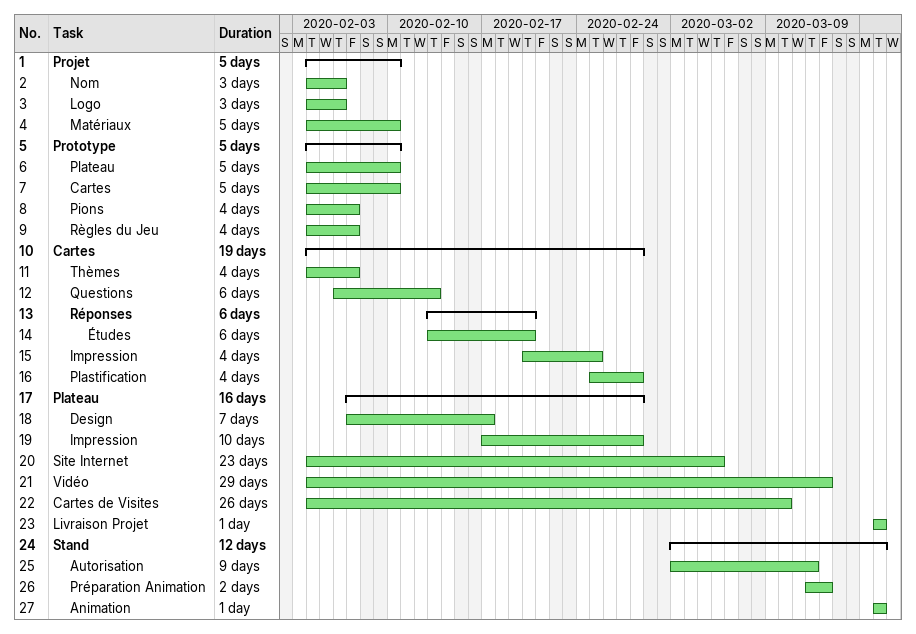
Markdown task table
| ID | Level | Task | Duration | Start | Finish |
|---|---|---|---|---|---|
| 1 | 1 | **Projet** | 5d | 2020-02-04 | 2020-02-10 |
| 2 | 2 | Nom | 3d | 2020-02-04 | 2020-02-06 |
| 3 | 2 | Logo | 3d | 2020-02-04 | 2020-02-06 |
| 4 | 2 | Matériaux | 5d | 2020-02-04 | 2020-02-10 |
| 5 | 1 | **Prototype** | 5d | 2020-02-04 | 2020-02-10 |
| 6 | 2 | Plateau | 5d | 2020-02-04 | 2020-02-10 |
| 7 | 2 | Cartes | 5d | 2020-02-04 | 2020-02-10 |
| 8 | 2 | Pions | 4d | 2020-02-04 | 2020-02-07 |
| 9 | 2 | Règles du Jeu | 4d | 2020-02-04 | 2020-02-07 |
| 10 | 1 | **Cartes** | 19d | 2020-02-04 | 2020-02-28 |
| 11 | 2 | Thèmes | 4d | 2020-02-04 | 2020-02-07 |
| 12 | 2 | Questions | 6d | 2020-02-06 | 2020-02-13 |
| 13 | 2 | **Réponses** | 6d | 2020-02-13 | 2020-02-20 |
| 14 | 3 | Études | 6d | 2020-02-13 | 2020-02-20 |
| 15 | 2 | Impression | 4d | 2020-02-20 | 2020-02-25 |
| 16 | 2 | Plastification | 4d | 2020-02-25 | 2020-02-28 |
| 17 | 1 | **Plateau** | 16d | 2020-02-07 | 2020-02-28 |
| 18 | 2 | Design | 7d | 2020-02-07 | 2020-02-17 |
| 19 | 2 | Impression | 10d | 2020-02-17 | 2020-02-28 |
| 20 | 1 | Site Internet | 23d | 2020-02-04 | 2020-03-05 |
| 21 | 1 | Vidéo | 29d | 2020-02-04 | 2020-03-13 |
| 22 | 1 | Cartes de Visites | 26d | 2020-02-04 | 2020-03-10 |
| 23 | 1 | Livraison Projet | 1d | 2020-03-17 | 2020-03-17 |
| 24 | 1 | **Stand** | 12d | 2020-03-02 | 2020-03-17 |
| 25 | 2 | Autorisation | 9d | 2020-03-02 | 2020-03-12 |
| 26 | 2 | Préparation Animation | 2d | 2020-03-12 | 2020-03-13 |
| 27 | 2 | Animation | 1d | 2020-03-17 | 2020-03-17 |
